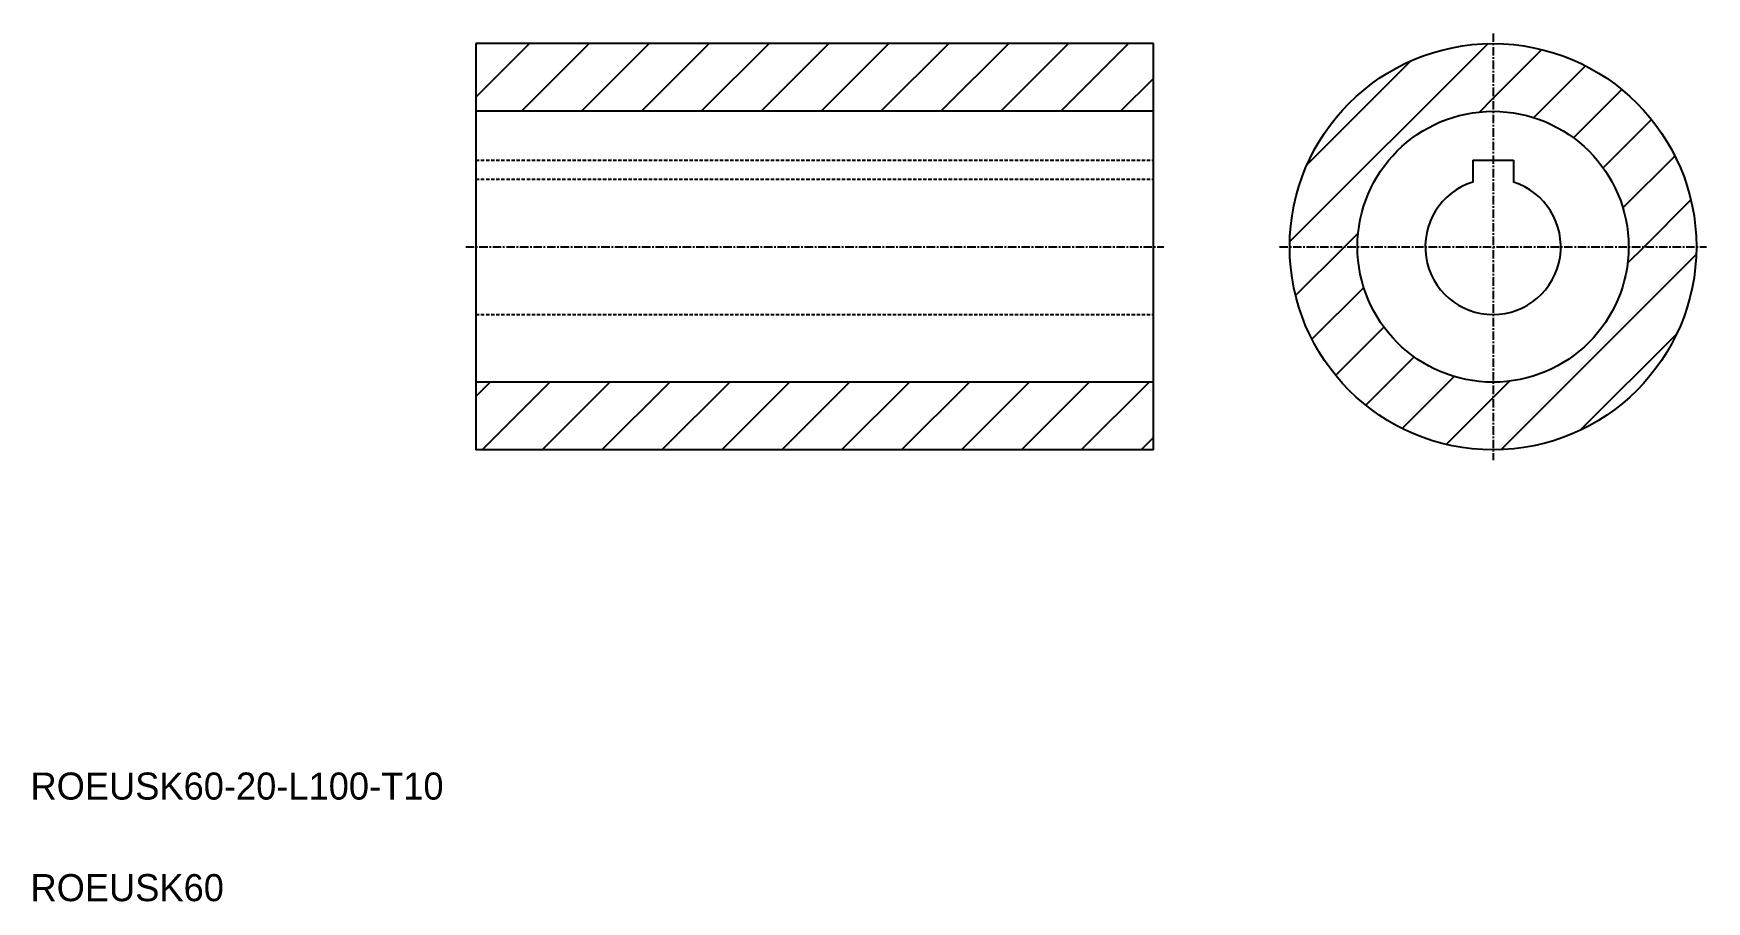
# Model space of a CAD drawing. Extents: x 10 to 257, y 10 to 138.
import ezdxf

# ---------------------------------------------------------------- set-up
doc = ezdxf.new("R2010")
doc.units = 0
doc.linetypes.add('CENTER', pattern=[2, 1.25, -0.25, 0.25, -0.25])
doc.linetypes.add('DASHED', pattern=[0.75, 0.5, -0.25])
doc.layers.get('0').update_dxf_attribs({"linetype": 'CONTINUOUS'})
doc.layers.add('CENTER', color=1, linetype='CENTER')

# ---------------------------------------------------------------- blocks, each defined once
blk = doc.blocks.new('*X2')
at = {"color": 0, "linetype": 'CONTINUOUS'}
for p, q in [((75.71, 128.74), (83.61, 136.64)), ((82.45, 126.64), (92.45, 136.64)), ((91.29, 126.64), (101.29, 136.64)), ((100.13, 126.64), (110.13, 136.64)), ((108.97, 126.64), (118.97, 136.64)), ((117.81, 126.64), (127.81, 136.64)), ((126.64, 126.64), (136.64, 136.64)), ((135.48, 126.64), (145.48, 136.64)), ((144.32, 126.64), (154.32, 136.64)), ((153.16, 126.64), (163.16, 136.64)), ((162, 126.64), (172, 136.64)), ((195.79, 107.4), (225.02, 136.63)), ((225.78, 128.56), (232.99, 135.76)), ((198.36, 118.81), (213.61, 134.06)), ((231.79, 125.72), (239.43, 133.36)), ((170.84, 126.64), (175.71, 131.51)), ((223.77, 126.54), (225.78, 128.56)), ((237.65, 122.74), (244.77, 129.87)), ((242.04, 118.3), (249.17, 125.43)), ((244.95, 112.37), (252.63, 120.04)), ((248.07, 106.64), (254.98, 113.56)), ((203.87, 106.64), (205.89, 108.66)), ((196.66, 99.44), (203.87, 106.64)), ((245.64, 104.21), (248.07, 106.64)), ((226.93, 76.67), (255.76, 105.5)), ((199.07, 93), (206.71, 100.64)), ((202.56, 87.65), (209.68, 94.78)), ((238.63, 79.54), (252.89, 93.79)), ((207, 83.25), (214.13, 90.39)), ((75.71, 84.55), (77.81, 86.64)), ((76.64, 76.64), (86.64, 86.64)), ((85.48, 76.64), (95.48, 86.64)), ((94.32, 76.64), (104.32, 86.64)), ((103.16, 76.64), (113.16, 86.64)), ((112, 76.64), (122, 86.64)), ((120.84, 76.64), (130.84, 86.64)), ((129.68, 76.64), (139.68, 86.64)), ((138.52, 76.64), (148.52, 86.64)), ((147.35, 76.64), (157.35, 86.64)), ((156.19, 76.64), (166.19, 86.64)), ((165.03, 76.64), (175.03, 86.64)), ((212.38, 79.8), (220.06, 87.48)), ((225.78, 84.36), (228.21, 86.79)), ((218.87, 77.45), (225.78, 84.36)), ((173.87, 76.64), (175.71, 78.48))]:
    blk.add_line(p, q, dxfattribs=at)

msp = doc.modelspace()

# ---------------------------------------------------------------- linework, layer by layer
at = {"color": 7, "linetype": 'CONTINUOUS'}
for p, q in [((75.71, 136.64), (75.71, 76.64)), ((175.71, 136.64), (75.71, 136.64)), ((175.71, 76.64), (175.71, 136.64)), ((175.71, 126.64), (75.71, 126.64)), ((222.78, 119.44), (228.78, 119.44)), ((222.78, 119.44), (222.78, 116.18)), ((228.78, 119.44), (228.78, 116.18)), ((175.71, 86.64), (75.71, 86.64)), ((175.71, 76.64), (75.71, 76.64))]:
    msp.add_line(p, q, dxfattribs=at)
at = {"color": 3, "linetype": 'DASHED'}
for p, q in [((75.71, 119.44), (175.71, 119.44)), ((75.71, 116.64), (175.71, 116.64)), ((75.71, 96.64), (175.71, 96.64))]:
    msp.add_line(p, q, dxfattribs=at)
msp.add_line((75.71, 106.64), (75.71, 106.64))
at = {"color": 7, "linetype": 'CONTINUOUS'}
for radius in [30, 20]:
    msp.add_circle((225.78, 106.64), radius, dxfattribs=at)
msp.add_arc((225.78, 106.64), 10, 107.4576, 72.5424, dxfattribs=at)
at = {"layer": 'CENTER', "color": 1, "linetype": 'CENTER'}
for p, q in [((225.78, 138.14), (225.78, 75.14)), ((74.21, 106.64), (177.21, 106.64)), ((194.28, 106.64), (257.28, 106.64))]:
    msp.add_line(p, q, dxfattribs=at)

# ---------------------------------------------------------------- block references
at = {"color": 3, "linetype": 'CONTINUOUS'}
msp.add_blockref('*X2', (0, 0), dxfattribs=at)

# ---------------------------------------------------------------- texts
at = {"color": 7, "linetype": 'CONTINUOUS'}
for s, p in [('ROEUSK60-20-L100-T10', (10, 25)), ('ROEUSK60', (10, 10))]:
    msp.add_text(s, height=4, dxfattribs=at).set_placement(p)

doc.saveas('drawing.dxf')
